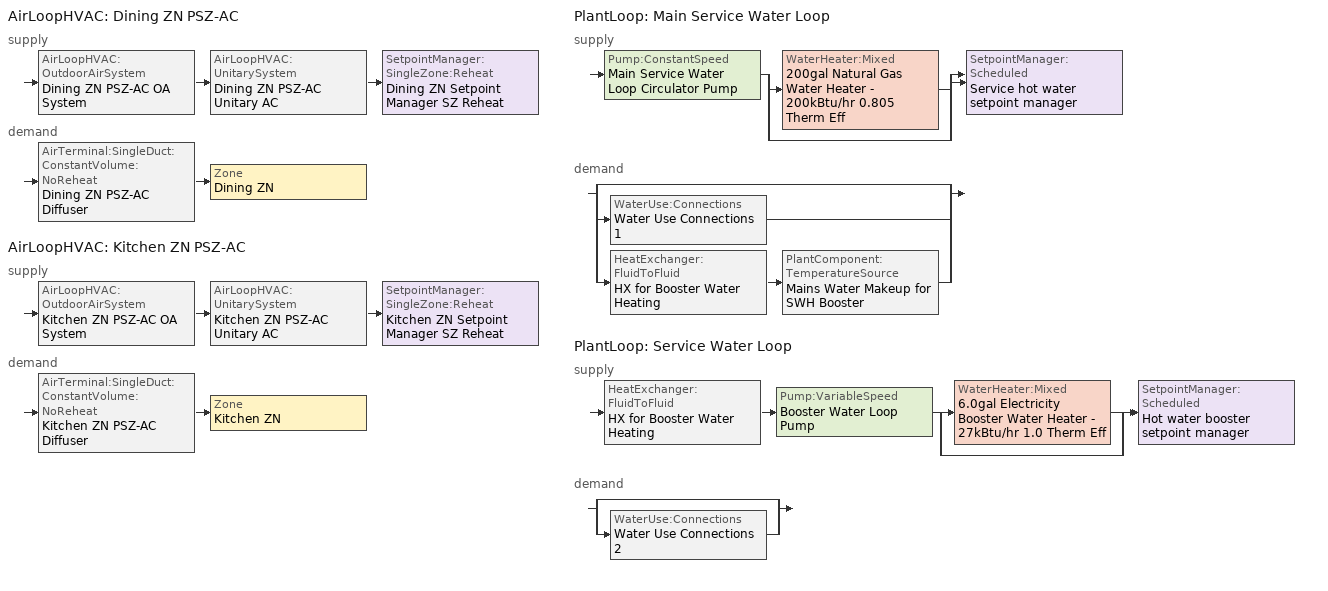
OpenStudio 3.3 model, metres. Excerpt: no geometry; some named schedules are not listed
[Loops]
AirLoopHVAC 'Dining ZN PSZ-AC'
 supply: AirLoopHVAC:OutdoorAirSystem 'Dining ZN PSZ-AC OA System' > AirLoopHVAC:UnitarySystem 'Dining ZN PSZ-AC Unitary AC' > SetpointManager:SingleZone:Reheat 'Dining ZN Setpoint Manager SZ Reheat'
 demand: AirTerminal:SingleDuct:ConstantVolume:NoReheat 'Dining ZN PSZ-AC Diffuser' > Zone 'Dining ZN'
AirLoopHVAC 'Kitchen ZN PSZ-AC'
 supply: AirLoopHVAC:OutdoorAirSystem 'Kitchen ZN PSZ-AC OA System' > AirLoopHVAC:UnitarySystem 'Kitchen ZN PSZ-AC Unitary AC' > SetpointManager:SingleZone:Reheat 'Kitchen ZN Setpoint Manager SZ Reheat'
 demand: AirTerminal:SingleDuct:ConstantVolume:NoReheat 'Kitchen ZN PSZ-AC Diffuser' > Zone 'Kitchen ZN'
PlantLoop 'Main Service Water Loop'
 supply: Pump:ConstantSpeed 'Main Service Water Loop Circulator Pump' > split
  | WaterHeater:Mixed '200gal Natural Gas Water Heater - 200kBtu/hr 0.805 Therm Eff'
  | bypass
  join > SetpointManager:Scheduled 'Service hot water setpoint manager'
 demand: split
  | bypass
  | WaterUse:Connections 'Water Use Connections 1'
  | HeatExchanger:FluidToFluid 'HX for Booster Water Heating' > PlantComponent:TemperatureSource 'Mains Water Makeup for SWH Booster'
PlantLoop 'Service Water Loop'
 supply: HeatExchanger:FluidToFluid 'HX for Booster Water Heating' > Pump:VariableSpeed 'Booster Water Loop Pump' > split
  | WaterHeater:Mixed '6.0gal Electricity Booster Water Heater - 27kBtu/hr 1.0 Therm Eff'
  | bypass
  join > SetpointManager:Scheduled 'Hot water booster setpoint manager'
 demand: split
  | bypass
  | WaterUse:Connections 'Water Use Connections 2'
[Sizing:Zone] Zone Cooling Design Supply Air Temperature Input Method=SupplyAirTemperature; Zone Cooling Design Supply Air Temperature {C}=12.7778; Zone Cooling Design Supply Air Temperature Difference {deltaC}=11.11; Zone Heating Design Supply Air Temperature Input Method=SupplyAirTemperature; Zone Heating Design Supply Air Temperature {C}=50; Zone Heating Design Supply Air Temperature Difference {deltaC}=11.11; Zone Cooling Design Supply Air Humidity Ratio {kg-H2O/kg-air}=0.0085; Zone Heating Design Supply Air Humidity Ratio {kg-H2O/kg-air}=0.008; Cooling Design Air Flow Method=DesignDayWithLimit; Heating Design Air Flow Method=DesignDay; Account for Dedicated Outdoor Air System=No; Dedicated Outdoor Air System Control Strategy=NeutralSupplyAir; Dedicated Outdoor Air Low Setpoint Temperature for Design {C}=autosize; Dedicated Outdoor Air High Setpoint Temperature for Design {C}=autosize
Name | Cooling Minimum Air Flow per Zone Floor Area {m3/s-m2}
Dining ZN | 0.00358118
Kitchen ZN | 0
[Zone equipment]
Dining ZN: Dining ZN PSZ-AC Diffuser, Dining ZN Exhaust Fan
Kitchen ZN: Kitchen ZN PSZ-AC Diffuser, Kitchen ZN Exhaust Fan
[AirLoopHVAC] Availability Schedule=RestaurantSitDown HVACOperationSchd; Design Supply Air Flow Rate {m3/s}=autosize; Design Return Air Flow Fraction of Supply Air Flow=1
Dining ZN PSZ-AC; Kitchen ZN PSZ-AC
[Sizing:System] Type of Load to Size On=Sensible; Design Outdoor Air Flow Rate {m3/s}=Autosize; Central Heating Maximum System Air Flow Ratio=1; Preheat Design Temperature {C}=7.22222; Preheat Design Humidity Ratio {kg-H2O/kg-Air}=0.008; Precool Design Temperature {C}=12.7778; Precool Design Humidity Ratio {kg-H2O/kg-Air}=0.008; Central Cooling Design Supply Air Temperature {C}=12.7778; Central Heating Design Supply Air Temperature {C}=50; Sizing Option=Coincident; 100% Outdoor Air in Cooling=No; 100% Outdoor Air in Heating=No; Central Cooling Design Supply Air Humidity Ratio {kg-H2O/kg-Air}=0.0085; Central Heating Design Supply Air Humidity Ratio {kg-H2O/kg-Air}=0.008; Cooling Design Air Flow Method=DesignDay; Heating Design Air Flow Method=DesignDay; System Outdoor Air Method=ZoneSum; Zone Maximum Outdoor Air Fraction=1; Cooling Supply Air Flow Rate Per Floor Area {m3/s-m2}=0.00996765; Cooling Fraction of Autosized Cooling Supply Air Flow Rate=1; Cooling Supply Air Flow Rate Per Unit Cooling Capacity {m3/s-W}=3.94755e-05; Heating Supply Air Flow Rate Per Floor Area {m3/s-m2}=0.00996765; Heating Fraction of Autosized Heating Supply Air Flow Rate=1; Heating Fraction of Autosized Cooling Supply Air Flow Rate=1; Heating Supply Air Flow Rate Per Unit Heating Capacity {m3/s-W}=3.15882e-05; Cooling Design Capacity Method=CoolingDesignCapacity; Cooling Design Capacity {W}=autosize; Cooling Design Capacity Per Floor Area {W/m2}=234.7; Fraction of Autosized Cooling Design Capacity=1; Heating Design Capacity Method=HeatingDesignCapacity; Heating Design Capacity {W}=autosize; Heating Design Capacity Per Floor Area {W/m2}=157; Fraction of Autosized Heating Design Capacity=1; Central Cooling Capacity Control Method=OnOff; Occupant Diversity=autosize
Dining ZN PSZ-AC; Kitchen ZN PSZ-AC
[SetpointManager:SingleZone:Reheat] Minimum Supply Air Temperature {C}=12.7778; Maximum Supply Air Temperature {C}=50
Name | Control Zone | Setpoint Node or NodeList
Dining ZN Setpoint Manager SZ Reheat | Dining ZN | Dining ZN PSZ-AC Supply Outlet Node
Kitchen ZN Setpoint Manager SZ Reheat | Kitchen ZN | Kitchen ZN PSZ-AC Supply Outlet Node
[Coil:Heating:Gas] Availability Schedule=Always On Discrete; Gas Burner Efficiency=0.8; Nominal Capacity {W}=AutoSize; Parasitic Electric Load {W}=0; Parasitic Gas Load {W}=0
Dining ZN PSZ-AC Gas Htg Coil 584kBtu/hr 0.8 Thermal Eff; Kitchen ZN PSZ-AC Gas Htg Coil 334kBtu/hr 0.8 Thermal Eff
[Coil:Heating:Electric] Availability Schedule=Always Off Discrete; Efficiency=1; Nominal Capacity {W}=0
Dining ZN PSZ-AC No Heat; Kitchen ZN PSZ-AC No Heat
[Coil:Cooling:DX:TwoSpeed] Availability Schedule=Always On Discrete; Rated High Speed Total Cooling Capacity {W}=Autosize; Rated High Speed Sensible Heat Ratio=Autosize; Rated High Speed Air Flow Rate {m3/s}=Autosize; Unit Internal Static Air Pressure {Pa}=773.3; Rated Low Speed Total Cooling Capacity {W}=Autosize; Rated Low Speed Sensible Heat Ratio=0.69; Condenser Type=AirCooled; Minimum Outdoor Dry-Bulb Temperature for Compressor Operation {C}=-25; High Speed Evaporative Condenser Effectiveness=0; High Speed Evaporative Condenser Air Flow Rate {m3/s}=Autosize; High Speed Evaporative Condenser Pump Rated Power Consumption {W}=Autosize; Low Speed Evaporative Condenser Effectiveness=0; Low Speed Evaporative Condenser Air Flow Rate {m3/s}=Autosize; Low Speed Evaporative Condenser Pump Rated Power Consumption {W}=Autosize; Basin Heater Capacity {W/K}=10; Basin Heater Setpoint Temperature {C}=2
Name | Rated High Speed COP {W/W} | Total Cooling Capacity Function of Temperature Curve | Total Cooling Capacity Function of Flow Fraction Curve | Energy Input Ratio Function of Temperature Curve | Energy Input Ratio Function of Flow Fraction Curve | Part Load Fraction Correlation Curve | Rated Low Speed COP {W/W} | Low Speed Total Cooling Capacity Function of Temperature Curve | Low Speed Energy Input Ratio Function of Temperature Curve
Dining ZN PSZ-AC 2spd DX AC Clg Coil 239kBtu/hr 10.8EER | 3.73224 | PSZ-AC_CoolCLennoxStandard10Ton_TGA120S2B_CapFT | AHU-1_CoolCStandard10Ton_CapFF | PSZ-AC_CoolCStandard10Ton_EIRFT | CoolCLennoxStandard10Ton_TGA120S2B_EIRFFF | PSZ-AC_CoolCLennoxStandard10Ton_TGA120S2B_PLR | 3.73224 | PSZ-AC_CoolCLennoxStandard10Ton_TGA120S2B_CapFT | PSZ-AC_CoolCStandard10Ton_EIRFT
Kitchen ZN PSZ-AC 2spd DX AC Clg Coil 132kBtu/hr 11.0EER | 3.79883 | PSZ-Fine Storage DX Coil Cap-FT | DX Coil Cap-FF | PSZ-AC DX Coil EIR-FT | Split DX Coil EIR-FF | HPACCOOLPLFFPLR | 3.79883 | PSZ-Fine Storage DX Coil Cap-FT | PSZ-AC DX Coil EIR-FT
[Fan:OnOff] Availability Schedule=Always On Discrete; Maximum Flow Rate {m3/s}=autosize; Motor In Airstream Fraction=1
Name | Fan Total Efficiency | Pressure Rise {Pa} | Motor Efficiency | Fan Power Ratio Function of Speed Ratio Curve | Fan Efficiency Ratio Function of Speed Ratio Curve
Dining ZN PSZ-AC Fan | 0.59605 | 1018.77 | 0.917 | Fan On Off Power Curve | Fan On Off Efficiency Curve
Kitchen ZN PSZ-AC Fan | 0.58175 | 622.722 | 0.895 | Fan On Off Power Curve 1 | Fan On Off Efficiency Curve 1
[AirLoopHVAC:UnitarySystem] Control Type=Load; Dehumidification Control Type=None; Availability Schedule=RestaurantSitDown HVACOperationSchd; Fan Placement=DrawThrough; Supply Air Fan Operating Mode Schedule=RestaurantSitDown HVACOperationSchd; DX Heating Coil Sizing Ratio=1; Use DOAS DX Cooling Coil=No; DOAS DX Cooling Coil Leaving Minimum Air Temperature {C}=2; Latent Load Control=SensibleOnlyLoadControl; Supply Air Flow Rate During Cooling Operation {m3/s}=Autosize; Supply Air Flow Rate During Heating Operation {m3/s}=Autosize; Supply Air Flow Rate When No Cooling or Heating is Required {m3/s}=Autosize; Maximum Supply Air Temperature {C}=80; Maximum Outdoor Dry-Bulb Temperature for Supplemental Heater Operation {C}=21; Maximum Cycling Rate {cycles/hr}=2.5; Heat Pump Time Constant {s}=60; Fraction of On-Cycle Power Use=0.01; Heat Pump Fan Delay Time {s}=60; Ancilliary On-Cycle Electric Power {W}=0; Ancilliary Off-Cycle Electric Power {W}=0
Name | Controlling Zone or Thermostat Location | Supply Fan | Heating Coil | Cooling Coil | Supplemental Heating Coil
Dining ZN PSZ-AC Unitary AC | Dining ZN | Dining ZN PSZ-AC Fan | Dining ZN PSZ-AC Gas Htg Coil 584kBtu/hr 0.8 Thermal Eff | Dining ZN PSZ-AC 2spd DX AC Clg Coil 239kBtu/hr 10.8EER | Dining ZN PSZ-AC No Heat
Kitchen ZN PSZ-AC Unitary AC | Kitchen ZN | Kitchen ZN PSZ-AC Fan | Kitchen ZN PSZ-AC Gas Htg Coil 334kBtu/hr 0.8 Thermal Eff | Kitchen ZN PSZ-AC 2spd DX AC Clg Coil 132kBtu/hr 11.0EER | Kitchen ZN PSZ-AC No Heat
[Controller:OutdoorAir] Maximum Outdoor Air Flow Rate {m3/s}=Autosize; Economizer Control Type=DifferentialDryBulb; Economizer Control Action Type=ModulateFlow; Lockout Type=LockoutWithHeating; Minimum Limit Type=FixedMinimum; Minimum Outdoor Air Schedule=RestaurantSitDown MinOA_MotorizedDamper_Sched; High Humidity Control=No; Heat Recovery Bypass Control Type=BypassWhenWithinEconomizerLimits
Name | Minimum Outdoor Air Flow Rate {m3/s} | Maximum Fraction of Outdoor Air Schedule | Controller Mechanical Ventilation
Dining ZN PSZ-AC OA System Controller | 0 | DiningZNPSZACmaxOASch | Controller Mechanical Ventilation 1
Kitchen ZN PSZ-AC OA System Controller | autosize | KitchenZNPSZACmaxOASch | Controller Mechanical Ventilation 2
[Controller:MechanicalVentilation] Availability Schedule=Always On Discrete
Name | Demand Controlled Ventilation
Controller Mechanical Ventilation 1 | Yes
Controller Mechanical Ventilation 2
[AirLoopHVAC:OutdoorAirSystem]
Name | Controller
Dining ZN PSZ-AC OA System | Dining ZN PSZ-AC OA System Controller
Kitchen ZN PSZ-AC OA System | Kitchen ZN PSZ-AC OA System Controller
[AirTerminal:SingleDuct:ConstantVolume:NoReheat] Availability Schedule=Always On Discrete; Maximum Air Flow Rate {m3/s}=AutoSize
Dining ZN PSZ-AC Diffuser; Kitchen ZN PSZ-AC Diffuser
[Fan:ZoneExhaust] Availability Schedule=RestaurantSitDown HVACOperationSchd; System Availability Manager Coupling Mode=Decoupled
Name | Fan Total Efficiency | Pressure Rise {Pa} | Maximum Flow Rate {m3/s}
Dining ZN Exhaust Fan | 1 | 0 | 1.331432
Kitchen ZN Exhaust Fan | 0.0660786 | 124.544 | 2.548516
[Refrigeration:System]
RefrSystem - Restaurant: Refrigeration Condenser=Refrigeration Condenser Air Cooled 1; Minimum Condensing Temperature {C}=21; Refrigeration System Working Fluid Type=R404a; Suction Temperature Control Type=ConstantSuctionTemperature; Suction Piping Zone=Kitchen ZN
[Refrigeration:Case]
Case Full Service Restaurant: Availability Schedule=Always On Discrete; Zone=Kitchen ZN; Rated Ambient Temperature {C}=23.8889; Rated Ambient Relative Humidity {percent}=55; Rated Total Cooling Capacity per Unit Length {W/m}=734; Rated Latent Heat Ratio=0.08; Rated Runtime Fraction=0.85; Case Length {m}=3.05; Case Operating Temperature {C}=2; Latent Case Credit Curve Type=CaseTemperatureMethod; Latent Case Credit Curve=Refrigeration Case Latent Credit Curve; Standard Case Fan Power per Unit Length {W/m}=66; Operating Case Fan Power per Unit Length {W/m}=66; Standard Case Lighting Power per Unit Length {W/m}=33; Installed Case Lighting Power per Unit Length {W/m}=33; Case Lighting Schedule=RestaurantSitDown BLDG_LIGHT_KITCHEN_SCH_2004_2007; Fraction of Lighting Energy to Case=1; Anti-Sweat Heater Control Type=None; Humidity at Zero Anti-Sweat Heater Energy {percent}=0; Case Height {m}=1.5; Fraction of Anti-Sweat Heater Energy to Case=0.2; Case Defrost Power per Unit Length {W/m}=0; Case Defrost Type=None; Case Defrost Schedule=Refrigeration Defrost Schedule; Case Defrost Drip-Down Schedule=Refrigeration Defrost Schedule 1; Defrost Energy Correction Curve Type=None; Under Case HVAC Return Air Fraction=0.05; Refrigerated Case Restocking Schedule=RestaurantSitDown Kitchen_Case:2_SELFCONTAINEDDISPLAYCASE_CaseStockingSched; Case Credit Fraction Schedule=Refrigeration Case Credit Schedule; Design Evaporator Temperature or Brine Inlet Temperature {C}=-5.56
[Refrigeration:WalkIn]
Walk-In Full Service Restaurant: Availability Schedule=Always On Discrete; Rated Coil Cooling Capacity {W}=1678.72; Operating Temperature {C}=-23; Rated Cooling Source Temperature {C}=-28.3333; Rated Total Heating Power {W}=0; Rated Cooling Coil Fan Power {W}=180.56; Rated Circulation Fan Power {W}=0; Rated Total Lighting Power {W}=80.52; Lighting Schedule=RestaurantSitDown BLDG_LIGHT_KITCHEN_SCH_2004_2007; Defrost Type=Electric; Defrost Control Type=TimeSchedule; Defrost Schedule=Refrigeration Defrost Schedule 2; Defrost Drip-Down Schedule=Refrigeration Defrost Schedule 3; Defrost Power {W}=2000.8; Temperature Termination Defrost Fraction to Ice=0.7; Restocking Schedule=RestaurantSitDown Kitchen_Case:1_WALKINFREEZER_WalkInStockingSched; Insulated Floor Surface Area {m2}=7.43224; Insulated Floor U-Value {W/m2-K}=0.207; WalkIn Zone Boundary 1=Refrigeration Walk In Zone Boundary 1
[Refrigeration:WalkIn:ZoneBoundary]
Refrigeration Walk In Zone Boundary 1: Zone=Kitchen ZN; Total Insulated Surface Area Facing Zone {m2}=43.4; Insulated Surface U-Value Facing Zone {W/m2-K}=0.235; Area of Stocking Doors Facing Zone {m2}=2; Height of Stocking Doors Facing Zone {m}=2; Stocking Door Opening Schedule Name Facing Zone=door_wi_sched; Stocking Door Opening Protection Type Facing Zone=StripCurtain
[Refrigeration:Condenser:AirCooled]
Refrigeration Condenser Air Cooled 1: Rated Effective Total Heat Rejection Rate Curve=Curve Linear 1; Rated Subcooling Temperature Difference {deltaC}=0; Condenser Fan Speed Control Type=Fixed; Rated Fan Power {W}=852.175; Minimum Fan Air Flow Ratio=0.1
[PlantLoop] Glycol Concentration=0; Plant Loop Volume {m3}=Autocalculate; Load Distribution Scheme=Optimal
Name | Maximum Loop Temperature {C} | Minimum Loop Temperature {C}
Main Service Water Loop | 60 | 10
Service Water Loop
[Sizing:Plant] Loop Type=Heating; Loop Design Temperature Difference {deltaC}=5; Sizing Option=NonCoincident; Zone Timesteps in Averaging Window=1; Coincident Sizing Factor Mode=None
Name | Design Loop Exit Temperature {C}
Main Service Water Loop | 60
Service Water Loop | 82.2222
[SetpointManager:Scheduled] Control Variable=Temperature
Name | Schedule | Setpoint Node or NodeList
Service hot water setpoint manager | Service Water Loop Temp - 140F | Main Service Water Loop Supply Outlet Node
Hot water booster setpoint manager | Service Water Booster Temp - 180.00000000000006F | Service Water Loop Supply Outlet Node
[Pump:ConstantSpeed]
Main Service Water Loop Circulator Pump: Rated Flow Rate {m3/s}=autosize; Rated Pump Head {Pa}=29891; Rated Power Consumption {W}=autosize; Motor Efficiency=0.855; Fraction of Motor Inefficiencies to Fluid Stream=0; Pump Control Type=Intermittent; Design Power Sizing Method=PowerPerFlowPerPressure; Design Electric Power per Unit Flow Rate {W/(m3/s)}=348701.1; Design Shaft Power per Unit Flow Rate per Unit Head {W-s/m3-Pa}=1.28205
[WaterHeater:Mixed] Deadband Temperature Difference {deltaC}=2; Heater Control Type=Cycle; Off Cycle Parasitic Heat Fraction to Tank=0; On Cycle Parasitic Heat Fraction to Tank=0; Ambient Temperature Indicator=ThermalZone; Ambient Temperature Thermal Zone=Kitchen ZN; Use Side Effectiveness=1; Source Side Effectiveness=1; Use Side Design Flow Rate {m3/s}=autosize; Source Side Design Flow Rate {m3/s}=autosize; Indirect Water Heating Recovery Time {hr}=1.5; Source Side Flow Control Mode=IndirectHeatPrimarySetpoint
Name | Tank Volume {m3} | Setpoint Temperature Schedule | Maximum Temperature Limit {C} | Heater Maximum Capacity {W} | Heater Fuel Type | Heater Thermal Efficiency | Off Cycle Parasitic Fuel Consumption Rate {W} | Off Cycle Parasitic Fuel Type | On Cycle Parasitic Fuel Consumption Rate {W} | On Cycle Parasitic Fuel Type | Off Cycle Loss Coefficient to Ambient Temperature {W/K} | On Cycle Loss Coefficient to Ambient Temperature {W/K}
200gal Natural Gas Water Heater - 200kBtu/hr 0.805 Therm Eff | 0.757082 | Service Water Loop Temp - 140F | 60 | 58614.2 | NaturalGas | 0.805128 | 993.32 | NaturalGas | 993.32 | NaturalGas | 9.66218 | 9.66218
6.0gal Electricity Booster Water Heater - 27kBtu/hr 1.0 Therm Eff | 0.0227125 | Service Water Booster Temp - 180.00000000000006F | 82.2222 | 7999.96 | Electricity | 1 | 0 | Electricity | 0 | Electricity | 1.05486 | 1.05486
[WaterHeater:Sizing] Design Mode=PeakDraw; Time Storage Can Meet Peak Draw {hr}=0.538503; Time for Tank Recovery {hr}=0; Nominal Tank Volume for Autosizing Plant Connections {m3}=1
200gal Natural Gas Water Heater - 200kBtu/hr 0.805 Therm Eff; 6.0gal Electricity Booster Water Heater - 27kBtu/hr 1.0 Therm Eff
[WaterUse:Connections] Drain Water Heat Exchanger Type=None; Drain Water Heat Exchanger Destination=Plant
Name | Water Use Equipment Name 1
Water Use Connections 1 | Kitchen Service Water Use 2.22gpm
Water Use Connections 2 | Booster Water Fixture - 1.33 gpm at 180F
[WaterUse:Equipment:Definition]
Name | Peak Flow Rate {m3/s} | Target Temperature Schedule | Sensible Fraction Schedule | Latent Fraction Schedule
Kitchen Service Water Use Def 2.22gpm | 0.000139808 | Mixed Water At Faucet Temp - 140F | Fraction Sensible - 0.2 | Fraction Latent - 0.05
Booster Water Fixture Def - 1.33 gpm | 8.391e-05 | Mixed Water At Faucet Temp - 180F
[WaterUse:Equipment] Flow Rate Fraction Schedule=RestaurantSitDown BLDG_SWH_SCH
Name | Water Use Equipment Definition
Kitchen Service Water Use 2.22gpm | Kitchen Service Water Use Def 2.22gpm
Booster Water Fixture - 1.33 gpm at 180F | Booster Water Fixture Def - 1.33 gpm
[Pump:VariableSpeed]
Booster Water Loop Pump: Rated Pump Head {Pa}=0; Rated Power Consumption {W}=0; Motor Efficiency=1; Coefficient 1 of the Part Load Performance Curve=0; Coefficient 2 of the Part Load Performance Curve=3.2485; Coefficient 3 of the Part Load Performance Curve=-4.7443; Coefficient 4 of the Part Load Performance Curve=2.5294; Minimum Flow Rate {m3/s}=0; Pump Control Type=Intermittent; Skin Loss Radiative Fraction=0.5; Design Power Sizing Method=PowerPerFlowPerPressure; Design Electric Power per Unit Flow Rate {W/(m3/s)}=348701.1; Design Shaft Power per Unit Flow Rate per Unit Head {W-s/m3-Pa}=1.28205; Design Minimum Flow Rate Fraction=0
[HeatExchanger:FluidToFluid]
HX for Booster Water Heating: Loop Demand Side Design Flow Rate {m3/s}=autosize; Loop Supply Side Design Flow Rate {m3/s}=autosize; Heat Exchange Model Type=Ideal; Heat Exchanger U-Factor Times Area Value {W/K}=autosize; Control Type=UncontrolledOn; Minimum Temperature Difference to Activate Heat Exchanger {deltaC}=0.01; Heat Transfer Metering End Use Type=LoopToLoop; Component Override Cooling Control Temperature Mode=Loop; Sizing Factor=1; Operation Minimum Temperature Limit {C}=0; Operation Maximum Temperature Limit {C}=100
[PlantComponent:TemperatureSource]
Mains Water Makeup for SWH Booster: Design Volume Flow Rate {m3/s}=autosize; Temperature Specification Type=Scheduled; Source Temperature {C}=8; Source Temperature Schedule=Mains Water Temperature
[Schedule:Constant]
Name | Value
Always On Discrete | 1
Always Off Discrete | 0
Mains Water Temperature | 10
[Schedule:Ruleset]
Name | Default Day Schedule | Summer Design Day Schedule | Winter Design Day Schedule
RestaurantSitDown HVACOperationSchd | RestaurantSitDown HVACOperationSchd Default | RestaurantSitDown HVACOperationSchd Summer Design Day | RestaurantSitDown HVACOperationSchd Winter Design Day
RestaurantSitDown MinOA_MotorizedDamper_Sched | RestaurantSitDown MinOA_MotorizedDamper_Sched Default | RestaurantSitDown MinOA_MotorizedDamper_Sched Summer Design Day | RestaurantSitDown MinOA_MotorizedDamper_Sched Winter Design Day
RestaurantSitDown BLDG_LIGHT_KITCHEN_SCH_2004_2007 | RestaurantSitDown BLDG_LIGHT_KITCHEN_SCH_2004_2007 Default | RestaurantSitDown BLDG_LIGHT_KITCHEN_SCH_2004_2007 Summer Design Day | RestaurantSitDown BLDG_LIGHT_KITCHEN_SCH_2004_2007 Winter Design Day
RestaurantSitDown Kitchen_Case:2_SELFCONTAINEDDISPLAYCASE_CaseStockingSched | RestaurantSitDown Kitchen_Case:2_SELFCONTAINEDDISPLAYCASE_CaseStockingSched Default | RestaurantSitDown Kitchen_Case:2_SELFCONTAINEDDISPLAYCASE_CaseStockingSched Summer Design Day | RestaurantSitDown Kitchen_Case:2_SELFCONTAINEDDISPLAYCASE_CaseStockingSched Winter Design Day
Refrigeration Defrost Schedule | Refrigeration Defrost Schedule Default
Refrigeration Defrost Schedule 1 | Refrigeration Defrost Schedule Default 1
Refrigeration Case Credit Schedule | Refrigeration Case Credit Schedule Default
RestaurantSitDown Kitchen_Case:1_WALKINFREEZER_WalkInStockingSched | RestaurantSitDown Kitchen_Case:1_WALKINFREEZER_WalkInStockingSched Default | RestaurantSitDown Kitchen_Case:1_WALKINFREEZER_WalkInStockingSched Summer Design Day | RestaurantSitDown Kitchen_Case:1_WALKINFREEZER_WalkInStockingSched Winter Design Day
door_wi_sched | door_wi_sched Default
Refrigeration Defrost Schedule 2 | Refrigeration Defrost Schedule Default 2
Refrigeration Defrost Schedule 3 | Refrigeration Defrost Schedule Default 3
Service Water Loop Temp - 140F | Service Water Loop Temp - 140F Default
RestaurantSitDown BLDG_SWH_SCH | RestaurantSitDown BLDG_SWH_SCH Default | RestaurantSitDown BLDG_SWH_SCH Summer Design Day | RestaurantSitDown BLDG_SWH_SCH Winter Design Day
Service Water Booster Temp - 180.00000000000006F | Service Water Booster Temp - 180.00000000000006F Default
DiningZNPSZACmaxOASch | DiningZNPSZACmaxOASchDefault
KitchenZNPSZACmaxOASch | KitchenZNPSZACmaxOASchDefault
[Schedule:Day]
RestaurantSitDown HVACOperationSchd Default: 1, 0, 1, 5, 0, 0, 24, 0, 1
[Curve:Exponent] Coefficient1 Constant=1; Coefficient2 Constant=0; Coefficient3 Constant=0; Minimum Value of x=0; Maximum Value of x=1
Fan On Off Power Curve; Fan On Off Power Curve 1
[Curve:Cubic]
Name | Coefficient1 Constant | Coefficient2 x | Coefficient3 x**2 | Coefficient4 x**3 | Minimum Value of x | Maximum Value of x
Fan On Off Efficiency Curve; Fan On Off Efficiency Curve 1 | 1 | 0 | 0 | 0 | 0 | 1
Refrigeration Case Latent Credit Curve | 0.0265263 | 0.00107803 | 6.02558e-05 | 1.23732e-06 | -35 | 20
[Curve:Linear]
Curve Linear 1: Coefficient1 Constant=0; Coefficient2 x=636.438; Minimum Value of x=1.4; Maximum Value of x=33.3
[Curve:Biquadratic]
Name | Coefficient1 Constant | Coefficient2 x | Coefficient3 x**2 | Coefficient4 y | Coefficient5 y**2 | Coefficient6 x*y | Minimum Value of x | Maximum Value of x | Minimum Value of y | Maximum Value of y
PSZ-AC_CoolCLennoxStandard10Ton_TGA120S2B_CapFT | 0.42415 | 0.04426 | -0.00042 | 0.00333 | -8e-05 | -0.00021 | 17 | 22 | 29 | 46
PSZ-AC_CoolCStandard10Ton_EIRFT | 1.23649 | -0.02431 | 0.00057 | -0.01434 | 0.00063 | -0.00038 | 17 | 22 | 29 | 46
PSZ-Fine Storage DX Coil Cap-FT | 0.942588 | 0.00954335 | 0.00068377 | -0.0110427 | 5.249e-06 | -9.72e-06 | 12.77778 | 23.88889 | 23.88889 | 46.11111
PSZ-AC DX Coil EIR-FT | 0.342414 | 0.034885 | -0.0006237 | 0.00497722 | 0.000437951 | -0.000728028 | 12.77778 | 23.88889 | 23.88889 | 46.11111
[Curve:Quadratic]
Name | Coefficient1 Constant | Coefficient2 x | Coefficient3 x**2 | Minimum Value of x | Maximum Value of x
AHU-1_CoolCStandard10Ton_CapFF | 0.77136 | 0.34053 | -0.11088 | 0.75918 | 1.13877
CoolCLennoxStandard10Ton_TGA120S2B_EIRFFF | 1.2055 | -0.32953 | 0.12308 | 0.75918 | 1.13877
PSZ-AC_CoolCLennoxStandard10Ton_TGA120S2B_PLR | 0.771 | 0.229 | 0 | 0 | 1
DX Coil Cap-FF | 0.8 | 0.2 | 0 | 0.5 | 1.5
Split DX Coil EIR-FF | 1.1552 | -0.1808 | 0.0256 | 0.5 | 1.5
HPACCOOLPLFFPLR | 0.85 | 0.15 | 0 | 0 | 1
